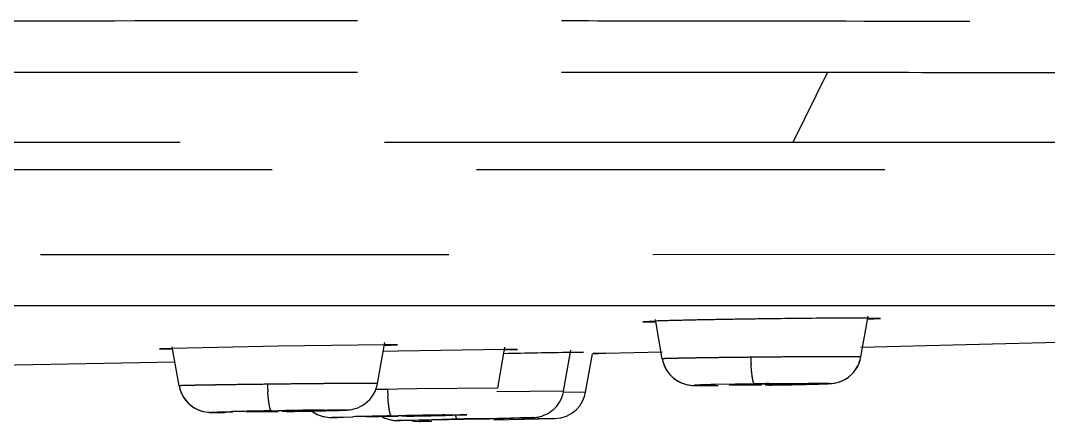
# Model space of a CAD drawing. Header units: millimetres. Extents: x 687 to 1107, y -116 to 478.
# Drawn here: x 956.319 to 959.517, y 329.14 to 330.388 of the extents above; entities that cross this region are included whole.
import ezdxf

# ---------------------------------------------------------------- set-up
doc = ezdxf.new("R2010")
doc.units = ezdxf.units.MM
doc.header["$LTSCALE"] = 0.1
doc.linetypes.add('HIDDENX2', pattern=[19.05, 12.7, -6.35])
doc.layers.add('HIDDEN', color=8, linetype='HIDDENX2')

msp = doc.modelspace()

# ---------------------------------------------------------------- linework, layer by layer
at = {"layer": 'HIDDEN'}
for p, q in [((944.6673, 330.2268), (958.8297, 330.2268)), ((958.8297, 330.2269), (958.7211, 330.0083)), ((958.721, 330.0082), (946.9021, 330.0082)), ((963.7727, 330.0083), (958.721, 330.0083)), ((925.3524, 329.9236), (963.9821, 329.9236)), ((959.5566, 329.659), (954.2395, 329.6581)), ((956.1916, 329.5006), (957.3373, 329.5007)), ((957.3373, 329.5007), (957.3592, 329.5007)), ((957.3592, 329.5007), (957.4002, 329.5008)), ((957.4002, 329.5008), (957.495, 329.5008)), ((957.495, 329.5008), (957.5949, 329.5008)), ((957.5949, 329.5008), (957.6677, 329.5008)), ((957.6677, 329.5008), (957.7016, 329.5008)), ((957.7016, 329.5008), (957.768, 329.5008)), ((957.768, 329.5008), (957.7998, 329.5008)), ((957.7998, 329.5008), (957.8684, 329.5008)), ((957.8684, 329.5008), (958.2556, 329.5009)), ((958.2556, 329.5009), (958.4026, 329.5009)), ((958.4026, 329.5009), (958.6249, 329.501)), ((958.6249, 329.501), (958.7402, 329.501)), ((958.7402, 329.501), (958.996, 329.5011)), ((958.996, 329.5011), (959.0587, 329.5011)), ((959.0587, 329.5011), (959.8394, 329.5011)), ((958.3155, 329.3346), (958.2939, 329.4568)), ((958.9331, 329.3404), (958.9555, 329.4671)), ((958.954, 329.4578), (958.9948, 329.4601)), ((958.9948, 329.4601), (958.9549, 329.4613)), ((958.2943, 329.4522), (958.2546, 329.4498)), ((958.2546, 329.4498), (958.2942, 329.4486)), ((958.9324, 329.3714), (959.8875, 329.3944)), ((956.7909, 329.3673), (956.7516, 329.3655)), ((956.7516, 329.3655), (956.7911, 329.365)), ((957.1206, 329.3743), (956.7909, 329.3673)), ((956.8124, 329.2508), (956.7909, 329.3724)), ((957.4525, 329.3786), (957.1206, 329.3743)), ((957.43, 329.258), (957.4525, 329.3852)), ((957.4519, 329.3764), (957.4918, 329.3782)), ((957.4918, 329.3782), (957.4525, 329.3786)), ((957.8261, 329.3638), (957.4941, 329.3582)), ((957.8036, 329.2432), (957.8261, 329.3708)), ((957.8257, 329.3623), (957.8655, 329.3638)), ((957.8655, 329.3638), (957.8261, 329.3638)), ((958.0087, 329.2342), (958.0312, 329.362)), ((957.4941, 329.3582), (957.4474, 329.3573)), ((958.0308, 329.3539), (958.0706, 329.3551)), ((958.0706, 329.3551), (958.0311, 329.3546)), ((958.077, 329.2313), (958.098, 329.3502)), ((958.0993, 329.3513), (958.1112, 329.3516)), ((958.1113, 329.3516), (958.0993, 329.3513)), ((958.1112, 329.3516), (958.1168, 329.3517)), ((958.1167, 329.3517), (958.1113, 329.3516)), ((958.1385, 329.3522), (958.1167, 329.3517)), ((958.1168, 329.3517), (958.1384, 329.3522)), ((958.1384, 329.3522), (958.1389, 329.3522)), ((958.139, 329.3522), (958.315, 329.3564)), ((958.3155, 329.3347), (958.3175, 329.3259)), ((958.6238, 329.3398), (958.5906, 329.3394)), ((956.1205, 329.3128), (956.7992, 329.3253)), ((957.1206, 329.2558), (957.0873, 329.2554)), ((957.4608, 329.2396), (957.4243, 329.2391)), ((957.4941, 329.2401), (957.4608, 329.2396)), ((957.5523, 329.2409), (957.4941, 329.2401)), ((957.8036, 329.2432), (957.5523, 329.2409)), ((958.0087, 329.2343), (957.8011, 329.2317)), ((958.6026, 329.2569), (958.4814, 329.2546)), ((958.5256, 329.2538), (958.5238, 329.2535)), ((958.5238, 329.2535), (958.6043, 329.2536)), ((958.5864, 329.2554), (958.5256, 329.2538)), ((958.6238, 329.256), (958.6118, 329.2558)), ((958.6469, 329.2575), (958.7688, 329.2586)), ((958.7238, 329.2563), (958.649, 329.2563)), ((958.6612, 329.2545), (958.7143, 329.2557)), ((958.7143, 329.2557), (958.722, 329.2561)), ((958.722, 329.2561), (958.7238, 329.2563)), ((958.8308, 329.2572), (958.8359, 329.2575)), ((958.077, 329.2313), (958.0087, 329.2303)), ((958.0734, 329.217), (958.077, 329.2313)), ((956.9306, 329.1679), (956.9411, 329.1679)), ((956.9411, 329.1679), (956.9539, 329.168)), ((957.0206, 329.17), (957.1017, 329.1708)), ((957.0224, 329.1702), (957.0206, 329.17)), ((957.083, 329.1717), (957.0224, 329.1702)), ((957.1083, 329.1722), (957.083, 329.1717)), ((957.0996, 329.1728), (957.144, 329.1736)), ((957.1017, 329.1708), (957.1206, 329.1711)), ((957.1206, 329.1724), (957.1083, 329.1722)), ((957.1463, 329.1729), (957.1206, 329.1724)), ((957.1329, 329.1713), (957.1582, 329.1718)), ((957.2206, 329.1735), (957.1463, 329.1729)), ((957.1582, 329.1718), (957.2112, 329.173)), ((957.2112, 329.173), (957.2188, 329.1733)), ((957.2188, 329.1733), (957.2206, 329.1735)), ((957.2471, 329.1728), (957.2661, 329.1732)), ((957.2661, 329.1732), (957.2828, 329.1736)), ((957.2828, 329.1736), (957.2971, 329.174)), ((957.2971, 329.174), (957.309, 329.1743)), ((957.309, 329.1743), (957.3187, 329.1746)), ((957.3187, 329.1746), (957.3263, 329.1749)), ((957.3538, 329.153), (957.2872, 329.1524)), ((957.2905, 329.1523), (957.2956, 329.1523)), ((957.2906, 329.1527), (957.3525, 329.1544)), ((957.2956, 329.1523), (957.3058, 329.1524)), ((957.3058, 329.1524), (957.3243, 329.1526)), ((957.3941, 329.1545), (957.4757, 329.1557)), ((957.3959, 329.1547), (957.3941, 329.1545)), ((957.4563, 329.1562), (957.3959, 329.1547)), ((957.4816, 329.1567), (957.4563, 329.1562)), ((957.4733, 329.157), (957.5177, 329.1579)), ((957.4757, 329.1557), (957.4941, 329.156)), ((957.4941, 329.1569), (957.4816, 329.1567)), ((957.559, 329.1439), (957.4916, 329.1429)), ((957.52, 329.1574), (957.4941, 329.1569)), ((957.4947, 329.1428), (957.5007, 329.1429)), ((957.5007, 329.1429), (957.5455, 329.1436)), ((957.5066, 329.1563), (957.5319, 329.1568)), ((957.5941, 329.1584), (957.52, 329.1574)), ((957.5291, 329.1439), (957.5576, 329.1446)), ((957.5319, 329.1568), (957.5847, 329.1581)), ((957.5322, 329.1434), (957.5429, 329.1408)), ((957.5429, 329.1408), (957.56, 329.1397)), ((957.5455, 329.1436), (957.59, 329.1445)), ((957.5576, 329.1446), (957.633, 329.1463)), ((957.5645, 329.1398), (957.5601, 329.1397)), ((957.5601, 329.1397), (957.5642, 329.1398)), ((957.5642, 329.1398), (957.5975, 329.1405)), ((957.5986, 329.1406), (957.5645, 329.1398)), ((957.5847, 329.1581), (957.5923, 329.1583)), ((957.586, 329.1574), (957.6062, 329.1578)), ((957.5923, 329.1583), (957.5941, 329.1584)), ((957.5991, 329.1451), (957.6505, 329.146)), ((957.6008, 329.1452), (957.5991, 329.1451)), ((957.6612, 329.1466), (957.6008, 329.1452)), ((957.6062, 329.1578), (957.6414, 329.1586)), ((957.633, 329.1463), (957.6784, 329.1473)), ((957.6414, 329.1586), (957.663, 329.1592)), ((957.6505, 329.146), (957.681, 329.1466)), ((957.6865, 329.1472), (957.6612, 329.1466)), ((957.6784, 329.1473), (957.7227, 329.1482)), ((957.681, 329.1466), (957.6991, 329.147)), ((957.6991, 329.1474), (957.6865, 329.1472)), ((957.725, 329.148), (957.6991, 329.1474)), ((957.7117, 329.1472), (957.7369, 329.1478)), ((957.7227, 329.1482), (957.8447, 329.1506)), ((957.7991, 329.1493), (957.725, 329.148)), ((957.7897, 329.149), (957.7973, 329.1492)), ((957.7911, 329.1447), (957.9806, 329.1487)), ((957.796, 329.1488), (957.8116, 329.1491)), ((957.7973, 329.1492), (957.7991, 329.1493)), ((957.8116, 329.1491), (957.852, 329.15)), ((957.852, 329.15), (957.8896, 329.1509)), ((957.9806, 329.1487), (957.8797, 329.1465)), ((957.8896, 329.1509), (957.9058, 329.1514)), ((957.9058, 329.1514), (957.9107, 329.1515)), ((957.9107, 329.1515), (957.9131, 329.1516))]:
    msp.add_line(p, q, dxfattribs=at)
for points in [[(958.3156, 329.3346), (958.318, 329.3242), (958.3228, 329.311), (958.3294, 329.2988), (958.3374, 329.2878), (958.3465, 329.2782), (958.3565, 329.2702), (958.3671, 329.2637), (958.3777, 329.2588), (958.3881, 329.2554), (958.3972, 329.2533), (958.4039, 329.2524), (958.4091, 329.2519), (958.4126, 329.2517), (958.4156, 329.2516), (958.4189, 329.2515), (958.4226, 329.2514), (958.4268, 329.2514), (958.4317, 329.2513), (958.4372, 329.2513), (958.4434, 329.2512), (958.4504, 329.2512), (958.4579, 329.2512)], [(958.8345, 329.2574), (958.8378, 329.2576), (958.8416, 329.2579), (958.847, 329.2585), (958.854, 329.2597), (958.8632, 329.262), (958.8736, 329.2657), (958.8835, 329.2706), (958.8932, 329.2768), (958.9026, 329.2845), (958.9112, 329.2936), (958.919, 329.3042), (958.9255, 329.3161), (958.9304, 329.3291), (958.9305, 329.3296)], [(958.8359, 329.2575), (958.8398, 329.2577), (958.8443, 329.2582), (958.8509, 329.2591), (958.859, 329.2608), (958.868, 329.2635), (958.8776, 329.2675), (958.887, 329.2726), (958.8962, 329.279), (958.905, 329.2868), (958.9131, 329.2959), (958.9204, 329.3064), (958.9264, 329.318), (958.9308, 329.3306), (958.9331, 329.3405)], [(958.3175, 329.3259), (958.3219, 329.313), (958.328, 329.3009), (958.3356, 329.2899), (958.3443, 329.2803), (958.3538, 329.2722), (958.3639, 329.2654), (958.3742, 329.2602), (958.3845, 329.2564), (958.3938, 329.254), (958.4012, 329.2527), (958.4071, 329.2521), (958.4077, 329.2521)], [(956.8124, 329.2508), (956.8146, 329.2412), (956.8191, 329.2284)], [(956.8125, 329.2508), (956.8148, 329.2406), (956.8195, 329.2277), (956.8256, 329.216), (956.833, 329.2056), (956.8411, 329.1966), (956.8498, 329.189), (956.8591, 329.1826), (956.8686, 329.1775), (956.8784, 329.1736), (956.8877, 329.1709), (956.8961, 329.1692), (956.9029, 329.1684), (956.9072, 329.1681), (956.9102, 329.168)], [(957.3263, 329.1749), (957.3293, 329.175), (957.3322, 329.1752), (957.3347, 329.1753), (957.3375, 329.1755), (957.3413, 329.1758), (957.3461, 329.1764), (957.3529, 329.1777), (957.3606, 329.1797), (957.3683, 329.1824), (957.3761, 329.1859), (957.3838, 329.1902), (957.3915, 329.1953), (957.3988, 329.2014), (957.4056, 329.2083), (957.4119, 329.2159), (957.4175, 329.2243), (957.4222, 329.2331), (957.426, 329.2426), (957.4289, 329.2526), (957.43, 329.258)], [(957.9131, 329.1516), (957.9145, 329.1517), (957.9164, 329.1518), (957.9193, 329.152), (957.924, 329.1526), (957.9296, 329.1535), (957.9352, 329.1548), (957.9412, 329.1565), (957.9473, 329.1588), (957.9536, 329.1615), (957.9597, 329.1648), (957.9657, 329.1685), (957.9714, 329.1726), (957.9769, 329.1771), (957.9821, 329.1822), (957.9871, 329.1877), (957.9917, 329.1937), (957.9959, 329.2002), (957.9997, 329.2071), (958.003, 329.2144), (958.0057, 329.2222), (958.0079, 329.2305), (958.0086, 329.2343)], [(958.7068, 329.254), (958.7216, 329.2543), (958.7357, 329.2546), (958.7489, 329.2548), (958.7613, 329.2551), (958.7728, 329.2554), (958.7833, 329.2556), (958.793, 329.2559)], [(958.793, 329.2559), (958.8016, 329.2561), (958.8094, 329.2564), (958.8162, 329.2566)], [(958.8162, 329.2566), (958.8222, 329.2568), (958.8274, 329.257), (958.8318, 329.2573)], [(956.8191, 329.2284), (956.8251, 329.2168), (956.8323, 329.2064), (956.8402, 329.1974), (956.8488, 329.1897), (956.858, 329.1833), (956.8674, 329.1781), (956.877, 329.1741), (956.8862, 329.1712), (956.8948, 329.1694), (956.9018, 329.1685), (956.9063, 329.1682), (956.9096, 329.168), (956.913, 329.168)], [(957.9807, 329.1487), (957.9997, 329.1509), (958.0177, 329.1567), (958.0337, 329.1653), (958.0474, 329.1761), (958.0586, 329.1888), (958.0673, 329.2025), (958.0734, 329.217)], [(956.913, 329.168), (956.9156, 329.1679), (956.9187, 329.1679), (956.9222, 329.1679), (956.9306, 329.1679)], [(957.2146, 329.1721), (957.226, 329.1723), (957.2471, 329.1728)], [(957.2247, 329.1723), (957.2326, 329.1669), (957.2412, 329.1623), (957.2499, 329.1586), (957.2586, 329.1558), (957.2666, 329.154)], [(957.2248, 329.1723), (957.2252, 329.1719), (957.2336, 329.1664), (957.2423, 329.1618), (957.251, 329.1582), (957.2597, 329.1555)], [(957.2597, 329.1555), (957.2677, 329.1538), (957.2745, 329.1529), (957.2797, 329.1525), (957.2827, 329.1524), (957.2846, 329.1523), (957.2865, 329.1523), (957.2905, 329.1523)], [(957.4428, 329.1545), (957.449, 329.1514), (957.456, 329.1487), (957.4628, 329.1465), (957.4696, 329.1449), (957.4759, 329.1438), (957.4814, 329.1432), (957.4859, 329.1429), (957.4885, 329.1428), (957.4903, 329.1428), (957.4918, 329.1428), (957.4947, 329.1428)], [(957.4463, 329.1527), (957.453, 329.1498), (957.4597, 329.1474), (957.4664, 329.1455), (957.4728, 329.1443), (957.4787, 329.1434), (957.4836, 329.143), (957.4845, 329.143)]]:
    msp.add_lwpolyline(points, dxfattribs=at)
for centre, radius, start, end in [((959.2701, 258.8446), 70.5208, 91.006707, 91.176042), ((959.3821, 329.3659), 0.7919, 181.9187, 183.5249), ((957.8969, 329.2854), 0.8101, 182.1172, 183.6923), ((958.2658, 329.2712), 0.8057, 182.2426, 183.8292), ((958.7425, 320.6239), 8.6329, 90.86744, 91.03582), ((958.8998, 309.4902), 19.7689, 90.73288, 90.86147), ((958.4963, 338.45), 9.1971, 270.67289, 270.7943), ((958.7504, 320.1306), 9.1263, 90.63689, 90.79477), ((958.5051, 337.8865), 8.6335, 270.86744, 271.03581), ((958.4615, 342.468), 13.2163, 270.81193, 271.33778), ((957.4596, 308.4849), 20.691, 90.99678, 91.33158), ((957.5717, 303.2328), 25.9443, 90.6756, 90.94478), ((956.7874, 349.8037), 20.6361, 270.99636, 271.33302), ((958.0775, 298.4168), 30.7462, 91.12587, 91.35112), ((958.2531, 290.5364), 38.6285, 90.91013, 91.09098), ((956.9178, 359.8143), 30.6641, 271.12559, 271.35209), ((956.4504, 390.0527), 60.9188, 271.199268, 271.313268), ((957.3413, 347.456), 18.3125, 271.23782, 271.40308)]:
    msp.add_arc(centre, radius, start, end, dxfattribs=at)
for points, knots in [([(944.6671, 330.3859), (945.4076, 330.3862), (946.8858, 330.3864), (949.0967, 330.3857), (951.2904, 330.3862), (953.1023, 330.386), (954.5314, 330.3862), (955.5791, 330.3866), (956.6018, 330.3873), (957.4349, 330.3878), (958.082, 330.3874), (958.6947, 330.3866), (959.4188, 330.3855), (960.2301, 330.3856), (960.745, 330.3861), (960.9883, 330.3862)], [0, 0, 0, 0, 0.136111, 0.271708, 0.406381, 0.539336, 0.604747, 0.669067, 0.731911, 0.792739, 0.82219, 0.850865, 0.905361, 0.95527, 1, 1, 1, 1]), ([(958.8296, 330.2269), (959.0534, 330.2266), (959.3845, 330.2258), (959.8192, 330.2258), (960.1293, 330.2261), (960.427, 330.2266), (960.7956, 330.227), (961.2199, 330.2271), (961.6849, 330.2268), (962.091, 330.2266), (962.4382, 330.2267), (962.7297, 330.2267), (962.9717, 330.2268), (963.1721, 330.2271), (963.3379, 330.227), (963.4752, 330.2263), (963.5745, 330.2248), (963.6441, 330.2229), (963.6909, 330.2218), (963.735, 330.2216), (963.7899, 330.2225), (963.8301, 330.2241), (963.8564, 330.2251)], [0, 0, 0, 0, 0.133607, 0.19758, 0.259399, 0.318713, 0.375203, 0.479409, 0.571916, 0.652723, 0.721724, 0.779117, 0.826691, 0.866143, 0.898715, 0.925633, 0.948075, 0.957981, 0.967221, 0.97596, 0.984311, 1, 1, 1, 1]), ([(958.6238, 329.4589), (958.5903, 329.4584), (958.5258, 329.4575), (958.4353, 329.4558), (958.3589, 329.4541), (958.3136, 329.4529), (958.2943, 329.4522)], [0, 0, 0, 0, 0.304942, 0.587162, 0.824596, 1, 1, 1, 1]), ([(958.9549, 329.4613), (958.9355, 329.4614), (958.8899, 329.4614), (958.7796, 329.4608), (958.6886, 329.4598), (958.6238, 329.4589)], [0, 0, 0, 0, 0.175493, 0.413004, 1, 1, 1, 1]), ([(958.5906, 329.3394), (958.5723, 329.3392), (958.5364, 329.3388), (958.4924, 329.3383), (958.4591, 329.3379), (958.436, 329.3375), (958.4146, 329.3372), (958.3949, 329.3369), (958.3771, 329.3365), (958.3613, 329.3362), (958.3496, 329.336), (958.3413, 329.3358), (958.336, 329.3356), (958.3312, 329.3355), (958.3271, 329.3353), (958.3236, 329.3352), (958.3208, 329.3351), (958.3186, 329.335), (958.3171, 329.3349), (958.3163, 329.3348), (958.3158, 329.3347), (958.3156, 329.3347), (958.3155, 329.3346), (958.3155, 329.3346)], [0, 0, 0, 0, 0.200367, 0.390777, 0.479841, 0.563781, 0.641965, 0.713763, 0.778555, 0.835838, 0.885177, 0.906732, 0.926136, 0.943337, 0.95829, 0.970977, 0.981383, 0.989495, 0.995301, 0.997336, 0.998791, 0.99967, 1, 1, 1, 1]), ([(958.9331, 329.3405), (958.9331, 329.3405), (958.933, 329.3405), (958.9327, 329.3406), (958.9322, 329.3406), (958.9316, 329.3407), (958.9307, 329.3407), (958.9292, 329.3408), (958.9269, 329.3408), (958.9235, 329.3409), (958.9195, 329.341), (958.9147, 329.341), (958.9092, 329.3411), (958.9031, 329.3411), (958.8935, 329.3412), (958.88, 329.3412), (958.862, 329.3412), (958.8416, 329.3412), (958.8192, 329.3411), (958.795, 329.341), (958.769, 329.3409), (958.7318, 329.3407), (958.6833, 329.3403), (958.6439, 329.34), (958.6238, 329.3398)], [0, 0, 0, 0, 0.00037, 0.001317, 0.002864, 0.005013, 0.007762, 0.011107, 0.019574, 0.030388, 0.043521, 0.058944, 0.07663, 0.09655, 0.118665, 0.169208, 0.227695, 0.293558, 0.366216, 0.444975, 0.529082, 0.617778, 0.805539, 1, 1, 1, 1]), ([(958.6026, 329.2568), (958.602, 329.2569), (958.6011, 329.2577), (958.6002, 329.2592), (958.5991, 329.2619), (958.5977, 329.2665), (958.5956, 329.2771), (958.5934, 329.2942), (958.5922, 329.309), (958.5917, 329.3173)], [0, 0, 0, 0, 0.029197, 0.052577, 0.083169, 0.168084, 0.284783, 0.603425, 1, 1, 1, 1]), ([(957.0873, 329.2554), (957.0688, 329.2552), (957.033, 329.2548), (956.9889, 329.2542), (956.9557, 329.2537), (956.9328, 329.2533), (956.9114, 329.253), (956.8917, 329.2527), (956.874, 329.2524), (956.8584, 329.2521), (956.845, 329.2518), (956.8352, 329.2516), (956.8285, 329.2515), (956.8244, 329.2513), (956.8209, 329.2512), (956.818, 329.2511), (956.816, 329.2511), (956.8147, 329.251), (956.8139, 329.251), (956.8133, 329.2509), (956.8129, 329.2509), (956.8126, 329.2508), (956.8125, 329.2508), (956.8125, 329.2508)], [0, 0, 0, 0, 0.201697, 0.391585, 0.480379, 0.564203, 0.642332, 0.714045, 0.778622, 0.835528, 0.884463, 0.925143, 0.942298, 0.957283, 0.970065, 0.980616, 0.98891, 0.992202, 0.99492, 0.99706, 0.998621, 0.999599, 1, 1, 1, 1]), ([(957.0996, 329.1728), (957.099, 329.1728), (957.0981, 329.1737), (957.0972, 329.1751), (957.0961, 329.1777), (957.0947, 329.1824), (957.0925, 329.1929), (957.0902, 329.2101), (957.089, 329.2249), (957.0885, 329.2332)], [0, 0, 0, 0, 0.028979, 0.052157, 0.08255, 0.16716, 0.283726, 0.602654, 1, 1, 1, 1]), ([(957.43, 329.258), (957.43, 329.258), (957.4298, 329.258), (957.4296, 329.2581), (957.4291, 329.2581), (957.4284, 329.2581), (957.4276, 329.2582), (957.4261, 329.2582), (957.4237, 329.2582), (957.4204, 329.2583), (957.4163, 329.2583), (957.4116, 329.2583), (957.4061, 329.2583), (957.3999, 329.2583), (957.3904, 329.2582), (957.3768, 329.2582), (957.3588, 329.2581), (957.3385, 329.258), (957.316, 329.2578), (957.2917, 329.2576), (957.2658, 329.2574), (957.2286, 329.257), (957.18, 329.2565), (957.1406, 329.2561), (957.1206, 329.2558)], [0, 0, 0, 0, 0.000355, 0.001304, 0.002856, 0.005011, 0.007767, 0.01112, 0.019603, 0.030433, 0.04358, 0.059018, 0.076717, 0.096649, 0.118775, 0.169337, 0.227836, 0.293706, 0.366365, 0.44512, 0.529216, 0.617895, 0.805607, 1, 1, 1, 1]), ([(958.4814, 329.2546), (958.4763, 329.2545), (958.4667, 329.2542), (958.4533, 329.2539), (958.4418, 329.2535), (958.4334, 329.2532), (958.4278, 329.253), (958.4243, 329.2528), (958.4215, 329.2527), (958.4194, 329.2525), (958.4181, 329.2524), (958.4173, 329.2524), (958.4166, 329.2523), (958.4161, 329.2522), (958.4157, 329.2522), (958.4155, 329.2521), (958.4153, 329.2521), (958.4155, 329.252), (958.4157, 329.2519), (958.416, 329.2519), (958.4165, 329.2518), (958.4175, 329.2517), (958.419, 329.2517), (958.4213, 329.2516), (958.4241, 329.2515), (958.4276, 329.2515), (958.4315, 329.2514), (958.4378, 329.2513), (958.447, 329.2513), (958.4595, 329.2513), (958.4738, 329.2513), (958.4839, 329.2513), (958.4892, 329.2514)], [0, 0, 0, 0, 0.108847, 0.205081, 0.287649, 0.355797, 0.384251, 0.408843, 0.42949, 0.446106, 0.452878, 0.458622, 0.46334, 0.467033, 0.469707, 0.471372, 0.47209, 0.4727, 0.47423, 0.476765, 0.480316, 0.484888, 0.497101, 0.513408, 0.533803, 0.558213, 0.586537, 0.61867, 0.693953, 0.783234, 0.885631, 1, 1, 1, 1]), ([(958.7688, 329.2586), (958.7782, 329.2586), (958.7915, 329.2586), (958.808, 329.2586), (958.8176, 329.2585), (958.8244, 329.2585), (958.8288, 329.2584), (958.8313, 329.2583), (958.8333, 329.2582), (958.8347, 329.2581), (958.8355, 329.258), (958.8359, 329.258), (958.8361, 329.2579), (958.836, 329.2578), (958.8358, 329.2578), (958.8354, 329.2577), (958.8347, 329.2576), (958.8335, 329.2575), (958.8316, 329.2574), (958.8292, 329.2572), (958.825, 329.257), (958.8183, 329.2567), (958.8089, 329.2564), (958.7926, 329.2559), (958.7794, 329.2556), (958.7701, 329.2553)], [0, 0, 0, 0, 0.212425, 0.299014, 0.371368, 0.428748, 0.451591, 0.470415, 0.48514, 0.495757, 0.50228, 0.504025, 0.504814, 0.505376, 0.506831, 0.509285, 0.512755, 0.522756, 0.536845, 0.555009, 0.577177, 0.633192, 0.704218, 0.78958, 1, 1, 1, 1]), ([(957.4733, 329.157), (957.4727, 329.157), (957.4718, 329.1578), (957.4709, 329.1593), (957.4697, 329.1619), (957.4684, 329.1665), (957.4668, 329.1736), (957.4654, 329.1825), (957.4635, 329.1973), (957.4625, 329.2091), (957.462, 329.2174)], [0, 0, 0, 0, 0.028878, 0.051943, 0.082222, 0.16665, 0.283129, 0.429518, 0.602246, 1, 1, 1, 1]), ([(956.9798, 329.1683), (956.9704, 329.1682), (956.9571, 329.1681), (956.9406, 329.168), (956.931, 329.1679), (956.9242, 329.1679), (956.9198, 329.1679), (956.9173, 329.168), (956.9154, 329.168), (956.9139, 329.1681), (956.9132, 329.1681), (956.9125, 329.1682), (956.9131, 329.1683), (956.9138, 329.1683), (956.9152, 329.1685), (956.917, 329.1685), (956.9195, 329.1687), (956.9238, 329.1688), (956.9304, 329.1691), (956.9399, 329.1694), (956.9562, 329.1698), (956.9694, 329.1701), (956.9787, 329.1704)], [0, 0, 0, 0, 0.212351, 0.298866, 0.371123, 0.428387, 0.451167, 0.469924, 0.484578, 0.495116, 0.501546, 0.503904, 0.505802, 0.511752, 0.521797, 0.535938, 0.554159, 0.576389, 0.632538, 0.703711, 0.789234, 1, 1, 1, 1]), ([(957.2658, 329.1753), (957.2753, 329.1754), (957.2886, 329.1755), (957.3051, 329.1756), (957.3148, 329.1757), (957.3216, 329.1757), (957.326, 329.1757), (957.3285, 329.1756), (957.3305, 329.1756), (957.3318, 329.1756), (957.3325, 329.1755), (957.3329, 329.1755), (957.3331, 329.1755), (957.3333, 329.1754), (957.3332, 329.1753), (957.333, 329.1754), (957.3327, 329.1753), (957.332, 329.1752), (957.3308, 329.1751), (957.3289, 329.1751), (957.3265, 329.1749), (957.3222, 329.1748), (957.3156, 329.1745), (957.3062, 329.1742), (957.2899, 329.1738), (957.2768, 329.1735), (957.2675, 329.1732)], [0, 0, 0, 0, 0.212764, 0.299525, 0.372049, 0.429594, 0.452517, 0.471417, 0.486215, 0.496896, 0.500696, 0.50347, 0.505223, 0.505978, 0.506403, 0.507781, 0.510176, 0.513592, 0.523497, 0.537499, 0.555583, 0.577677, 0.633557, 0.704465, 0.789726, 1, 1, 1, 1]), ([(957.6396, 329.16), (957.649, 329.1602), (957.6623, 329.1604), (957.6789, 329.1606), (957.6885, 329.1607), (957.6962, 329.1607), (957.7013, 329.1608), (957.7042, 329.1608), (957.7058, 329.1607), (957.7064, 329.1607), (957.7072, 329.1607), (957.7066, 329.1605), (957.706, 329.1605), (957.7046, 329.1604), (957.7018, 329.1603), (957.6969, 329.1601), (957.6895, 329.1599), (957.6801, 329.1596), (957.6639, 329.1592), (957.6507, 329.1589), (957.6414, 329.1587)], [0, 0, 0, 0, 0.212979, 0.299853, 0.372492, 0.43015, 0.472084, 0.486935, 0.497667, 0.504285, 0.506805, 0.508466, 0.514207, 0.52405, 0.537995, 0.578066, 0.633848, 0.704668, 0.789851, 1, 1, 1, 1]), ([(957.6784, 329.1472), (957.6779, 329.1472), (957.6771, 329.1478), (957.6764, 329.1489), (957.6753, 329.1508), (957.6741, 329.1543), (957.6733, 329.1573), (957.6729, 329.1591)], [0, 0, 0, 0, 0.110409, 0.193269, 0.299964, 0.593527, 1, 1, 1, 1]), ([(957.8447, 329.1506), (957.8541, 329.1508), (957.8706, 329.1511), (957.89, 329.1514), (957.9012, 329.1516), (957.9073, 329.1516), (957.9097, 329.1517), (957.9128, 329.1517), (957.9101, 329.1515), (957.9077, 329.1515), (957.902, 329.1513), (957.891, 329.151), (957.8721, 329.1505), (957.8559, 329.1501), (957.8466, 329.1499)], [0, 0, 0, 0, 0.213101, 0.372742, 0.430466, 0.472464, 0.498107, 0.507281, 0.514575, 0.538293, 0.5783, 0.634025, 0.789928, 1, 1, 1, 1])]:
    msp.add_open_spline(points, degree=3, knots=knots, dxfattribs=at)
msp.add_open_spline([(958.139, 329.3522), (958.139, 329.3522), (958.139, 329.3522), (958.1389, 329.3522)], degree=3, dxfattribs=at)

doc.saveas('drawing.dxf')
